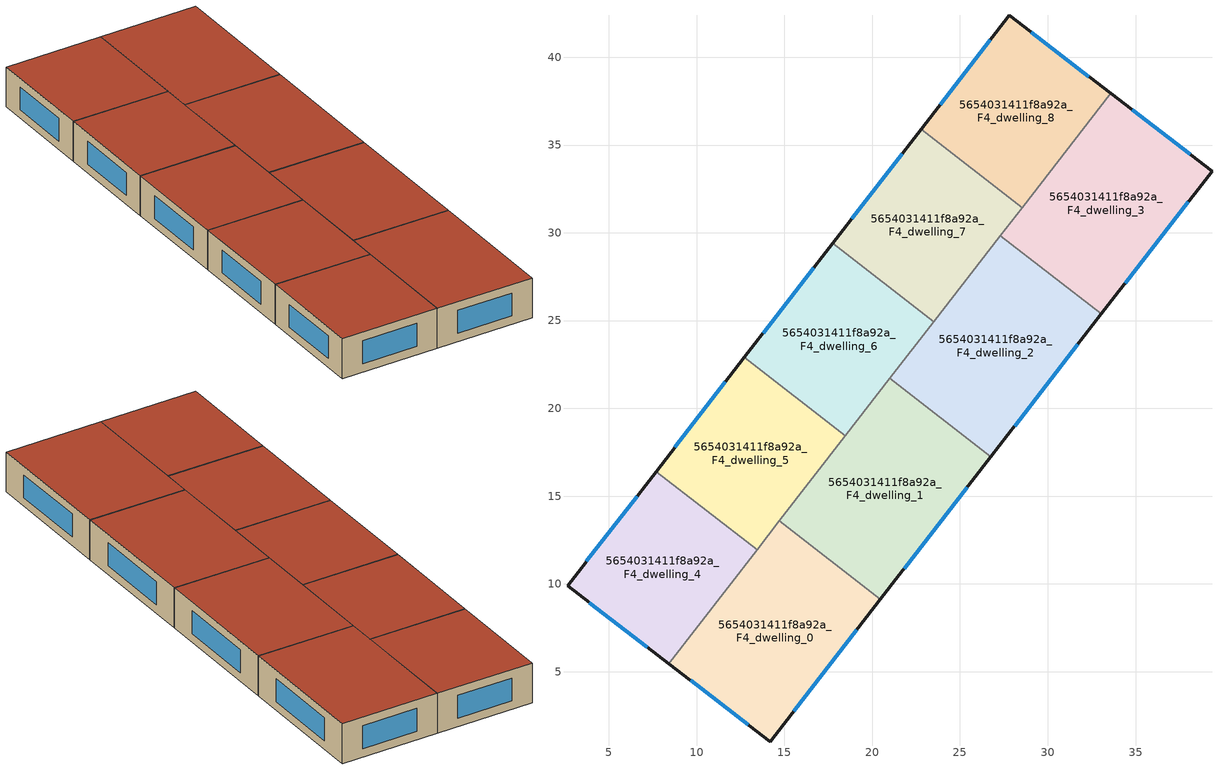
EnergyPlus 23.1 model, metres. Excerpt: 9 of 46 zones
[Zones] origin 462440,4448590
5654031411f8a92a_F4_dwelling_0
 floor to 5654031411f8a92a_F3_dwelling_0 (EU_floor_Construction): 20.47,9.13 14.18,1.02 8.41,5.45 14.72,13.59 z12
 wall outside (EU_wall_Construction): 8.41,5.45 14.18,1.02 20.47,9.13 z12:15
 wall to 5654031411f8a92a_F4_dwelling_1 (EU_wall_Construction): 20.47,9.13 14.72,13.59 z12:15
 wall to 5654031411f8a92a_F4_dwelling_4 (EU_wall_Construction): 13.44,11.94 8.41,5.45 z12:15
 wall to 5654031411f8a92a_F4_dwelling_5 (EU_wall_Construction): 14.72,13.59 13.44,11.94 z12:15
 window (EU_Window_Construction): 15.53,2.75 19.12,7.39 / 9.65,4.5 12.95,1.97 z12.64:14.36
 roof outside (EU_roof_Construction): 14.18,1.02 20.47,9.13 14.72,13.59 8.41,5.45 z15
5654031411f8a92a_F4_dwelling_1
 floor to 5654031411f8a92a_F3_dwelling_1 (EU_floor_Construction): 26.76,17.25 20.47,9.13 14.72,13.59 21.01,21.71 z12
 wall outside (EU_wall_Construction): 20.47,9.13 26.76,17.25 z12:15
 wall to 5654031411f8a92a_F4_dwelling_2 (EU_wall_Construction): 26.76,17.25 21.01,21.71 z12:15
 wall to 5654031411f8a92a_F4_dwelling_5 (EU_wall_Construction): 18.48,18.44 14.72,13.59 z12:15
 wall to 5654031411f8a92a_F4_dwelling_6 (EU_wall_Construction): 21.01,21.71 18.47,18.44 z12:15
 window (EU_Window_Construction): 21.82,10.87 25.41,15.51 z12.64:14.36
 roof outside (EU_roof_Construction): 20.47,9.13 26.76,17.25 21.01,21.71 14.72,13.59 z15
5654031411f8a92a_F4_dwelling_2
 floor to 5654031411f8a92a_F3_dwelling_2 (EU_floor_Construction): 33.06,25.38 26.76,17.25 21.01,21.71 27.3,29.83 z12
 wall outside (EU_wall_Construction): 26.76,17.25 33.06,25.38 z12:15
 wall to 5654031411f8a92a_F4_dwelling_3 (EU_wall_Construction): 33.06,25.38 27.3,29.83 z12:15
 wall to 5654031411f8a92a_F4_dwelling_7 (EU_wall_Construction): 27.3,29.83 23.51,24.94 z12:15
 wall to 5654031411f8a92a_F4_dwelling_6 (EU_wall_Construction): 23.51,24.94 21.01,21.71 z12:15
 window (EU_Window_Construction): 28.11,18.99 31.71,23.64 z12.64:14.36
 roof outside (EU_roof_Construction): 26.76,17.25 33.06,25.38 27.3,29.83 21.01,21.71 z15
5654031411f8a92a_F4_dwelling_3
 floor to 5654031411f8a92a_F3_dwelling_3 (EU_floor_Construction): 39.36,33.51 33.06,25.38 27.3,29.83 33.59,37.95 z12
 wall outside (EU_wall_Construction): 33.06,25.38 39.36,33.51 33.59,37.95 z12:15
 wall to 5654031411f8a92a_F4_dwelling_8 (EU_wall_Construction): 33.59,37.95 28.54,31.44 z12:15
 wall to 5654031411f8a92a_F4_dwelling_7 (EU_wall_Construction): 28.54,31.44 27.3,29.84 z12:15
 window (EU_Window_Construction): 38.12,34.46 34.82,37 / 34.41,27.12 38.01,31.77 z12.64:14.36
 roof outside (EU_roof_Construction): 33.06,25.38 39.36,33.51 33.59,37.95 27.3,29.83 z15
5654031411f8a92a_F4_dwelling_4
 floor to 5654031411f8a92a_F3_dwelling_4 (EU_floor_Construction): 13.44,11.94 8.41,5.45 2.64,9.89 7.69,16.4 z12
 wall outside (EU_wall_Construction): 7.69,16.4 2.64,9.89 8.41,5.45 z12:15
 wall to 5654031411f8a92a_F4_dwelling_5 (EU_wall_Construction): 13.44,11.94 7.69,16.4 z12:15
 window (EU_Window_Construction): 3.88,8.94 7.18,6.4 / 6.61,15 3.72,11.28 z12.64:14.36
 roof outside (EU_roof_Construction): 8.41,5.45 13.44,11.94 7.69,16.4 2.64,9.89 z15
5654031411f8a92a_F4_dwelling_5
 floor to 5654031411f8a92a_F3_dwelling_5 (EU_floor_Construction): 18.47,18.44 13.44,11.94 7.69,16.4 12.72,22.9 z12
 wall outside (EU_wall_Construction): 12.72,22.9 7.69,16.4 z12:15
 wall to 5654031411f8a92a_F4_dwelling_6 (EU_wall_Construction): 18.47,18.44 12.72,22.9 z12:15
 window (EU_Window_Construction): 11.64,21.5 8.76,17.79 z12.64:14.36
 roof outside (EU_roof_Construction): 13.44,11.94 18.47,18.44 12.72,22.9 7.69,16.4 z15
5654031411f8a92a_F4_dwelling_6
 floor to 5654031411f8a92a_F3_dwelling_6 (EU_floor_Construction): 23.51,24.94 18.47,18.44 12.72,22.9 17.76,29.4 z12
 wall outside (EU_wall_Construction): 17.76,29.4 12.72,22.9 z12:15
 wall to 5654031411f8a92a_F4_dwelling_7 (EU_wall_Construction): 23.51,24.94 17.76,29.4 z12:15
 window (EU_Window_Construction): 16.68,28 13.8,24.29 z12.64:14.36
 roof outside (EU_roof_Construction): 18.47,18.44 23.51,24.94 17.76,29.4 12.72,22.9 z15
5654031411f8a92a_F4_dwelling_7
 floor to 5654031411f8a92a_F3_dwelling_7 (EU_floor_Construction): 28.54,31.44 23.51,24.94 17.76,29.4 22.79,35.89 z12
 wall outside (EU_wall_Construction): 22.79,35.89 17.76,29.4 z12:15
 wall to 5654031411f8a92a_F4_dwelling_8 (EU_wall_Construction): 28.54,31.44 22.79,35.89 z12:15
 window (EU_Window_Construction): 21.71,34.5 18.83,30.79 z12.64:14.36
 roof outside (EU_roof_Construction): 23.51,24.94 28.54,31.44 22.79,35.89 17.76,29.4 z15
5654031411f8a92a_F4_dwelling_8
 floor to 5654031411f8a92a_F3_dwelling_8 (EU_floor_Construction): 33.59,37.95 28.54,31.44 22.79,35.89 27.82,42.38 z12
 wall outside (EU_wall_Construction): 33.59,37.95 27.82,42.38 22.79,35.89 z12:15
 window (EU_Window_Construction): 26.74,40.99 23.87,37.28 / 32.35,38.9 29.05,41.43 z12.64:14.36
 roof outside (EU_roof_Construction): 28.54,31.44 33.59,37.95 27.82,42.38 22.79,35.89 z15
[Building]
EU S2 Campaign: North Axis=0; Terrain=City; Solar Distribution=FullExterior
[Site:Location]
Yerevan-Zvartnots.Intl.AP: Latitude=40.15; Longitude=44.383; Time Zone=4; Elevation=854
[SizingPeriod:WeatherFileDays]
AnnualSizingPeriod: Begin Month=1; Begin Day of Month=1; End Month=12; End Day of Month=31; Day of Week for Start Day=Monday; Use Weather File Daylight Saving Period=No; Use Weather File Rain and Snow Indicators=No
[MATERIAL]
EU_InternalMass_Material: Roughness=MediumRough; Thickness=0.1; Conductivity=1; Density=1800; Specific Heat=900; Thermal Absorptance=0.9; Solar Absorptance=0.7; Visible Absorptance=0.7
[MATERIAL:NOMASS] Roughness=MediumRough; Thermal Absorptance=0.9; Solar Absorptance=0.7; Visible Absorptance=0.7
Name | Thermal Resistance
EU_wall_NoMass | 1.05043
EU_roof_NoMass | 1.45357
EU_floor_NoMass | 0.478065
[WINDOWMATERIAL:SIMPLEGLAZINGSYSTEM]
EU_Window_SimpleGlazing: UFactor=2.5566; Solar Heat Gain Coefficient=0.75; Visible Transmittance=0.75
[CONSTRUCTION]
EU_wall_Construction: EU_wall_NoMass
EU_roof_Construction: EU_roof_NoMass
EU_floor_Construction: EU_floor_NoMass
EU_Window_Construction: EU_Window_SimpleGlazing
EU_InternalMass_Construction: EU_InternalMass_Material
[ZONE] Type=1; Multiplier=1; Ceiling Height=autocalculate; Floor Area=autocalculate; Part of Total Floor Area=Yes
Name | Volume
5654031411f8a92a_F4_dwelling_0 | 224.368
5654031411f8a92a_F4_dwelling_1 | 224.355
5654031411f8a92a_F4_dwelling_2 | 224.392
5654031411f8a92a_F4_dwelling_3 | 224.373
5654031411f8a92a_F4_dwelling_4 | 179.517
5654031411f8a92a_F4_dwelling_5; 5654031411f8a92a_F4_dwelling_6 | 179.528
5654031411f8a92a_F4_dwelling_7 | 179.495
5654031411f8a92a_F4_dwelling_8 | 179.518
[INTERNALMASS] Construction=EU_InternalMass_Construction
Name | Zone or ZoneList | Surface Area
5654031411f8a92a_F4_dwelling_0_EU_InternalMass | 5654031411f8a92a_F4_dwelling_0 | 74.7892
5654031411f8a92a_F4_dwelling_1_EU_InternalMass | 5654031411f8a92a_F4_dwelling_1 | 74.7853
5654031411f8a92a_F4_dwelling_2_EU_InternalMass | 5654031411f8a92a_F4_dwelling_2 | 74.8011
5654031411f8a92a_F4_dwelling_3_EU_InternalMass | 5654031411f8a92a_F4_dwelling_3 | 74.791
5654031411f8a92a_F4_dwelling_4_EU_InternalMass | 5654031411f8a92a_F4_dwelling_4 | 59.8393
5654031411f8a92a_F4_dwelling_5_EU_InternalMass | 5654031411f8a92a_F4_dwelling_5 | 59.8427
5654031411f8a92a_F4_dwelling_6_EU_InternalMass | 5654031411f8a92a_F4_dwelling_6 | 59.8427
5654031411f8a92a_F4_dwelling_7_EU_InternalMass | 5654031411f8a92a_F4_dwelling_7 | 59.8318
5654031411f8a92a_F4_dwelling_8_EU_InternalMass | 5654031411f8a92a_F4_dwelling_8 | 59.8393
[OTHEREQUIPMENT] Fuel Type=Electricity; Design Level Calculation Method=Watts/Area; Power per Zone Floor Area=1; Fraction Latent=0; Fraction Radiant=0; Fraction Lost=0; Carbon Dioxide Generation Rate=0; EndUse Subcategory=EU_Step8_InternalGains
Name | Zone or ZoneList or Space or SpaceList | Schedule
EU_Step8_InternalGain_5654031411f8a92a_F4_dwelling_0_f000 | 5654031411f8a92a_F4_dwelling_0 | EU_Step8_GainSchedule_5654031411f8a92a_F4_dwelling_0_f000
EU_Step8_InternalGain_5654031411f8a92a_F4_dwelling_1_f000 | 5654031411f8a92a_F4_dwelling_1 | EU_Step8_GainSchedule_5654031411f8a92a_F4_dwelling_1_f000
EU_Step8_InternalGain_5654031411f8a92a_F4_dwelling_2_f000 | 5654031411f8a92a_F4_dwelling_2 | EU_Step8_GainSchedule_5654031411f8a92a_F4_dwelling_2_f000
EU_Step8_InternalGain_5654031411f8a92a_F4_dwelling_3_f000 | 5654031411f8a92a_F4_dwelling_3 | EU_Step8_GainSchedule_5654031411f8a92a_F4_dwelling_3_f000
EU_Step8_InternalGain_5654031411f8a92a_F4_dwelling_4_f000 | 5654031411f8a92a_F4_dwelling_4 | EU_Step8_GainSchedule_5654031411f8a92a_F4_dwelling_4_f000
EU_Step8_InternalGain_5654031411f8a92a_F4_dwelling_5_f000 | 5654031411f8a92a_F4_dwelling_5 | EU_Step8_GainSchedule_5654031411f8a92a_F4_dwelling_5_f000
EU_Step8_InternalGain_5654031411f8a92a_F4_dwelling_6_f000 | 5654031411f8a92a_F4_dwelling_6 | EU_Step8_GainSchedule_5654031411f8a92a_F4_dwelling_6_f000
EU_Step8_InternalGain_5654031411f8a92a_F4_dwelling_7_f000 | 5654031411f8a92a_F4_dwelling_7 | EU_Step8_GainSchedule_5654031411f8a92a_F4_dwelling_7_f000
EU_Step8_InternalGain_5654031411f8a92a_F4_dwelling_8_f000 | 5654031411f8a92a_F4_dwelling_8 | EU_Step8_GainSchedule_5654031411f8a92a_F4_dwelling_8_f000
[ZONEVENTILATION:DESIGNFLOWRATE] Schedule=EU_AlwaysOn; Design Flow Rate Calculation Method=AirChanges/Hour; Air Changes per Hour=0.557805; Ventilation Type=Natural; Fan Pressure Rise=0; Fan Total Efficiency=1; Constant Term Coefficient=1; Temperature Term Coefficient=0; Velocity Term Coefficient=0; Velocity Squared Term Coefficient=0; Minimum Indoor Temperature=-100; Maximum Indoor Temperature=100; Delta Temperature=-100; Minimum Outdoor Temperature=-100; Maximum Outdoor Temperature=100; Maximum Wind Speed=40
Name | Zone or ZoneList or Space or SpaceList
EU_ConstantAir_5654031411f8a92a_F4_dwelling_0 | 5654031411f8a92a_F4_dwelling_0
EU_ConstantAir_5654031411f8a92a_F4_dwelling_1 | 5654031411f8a92a_F4_dwelling_1
EU_ConstantAir_5654031411f8a92a_F4_dwelling_2 | 5654031411f8a92a_F4_dwelling_2
EU_ConstantAir_5654031411f8a92a_F4_dwelling_3 | 5654031411f8a92a_F4_dwelling_3
EU_ConstantAir_5654031411f8a92a_F4_dwelling_4 | 5654031411f8a92a_F4_dwelling_4
EU_ConstantAir_5654031411f8a92a_F4_dwelling_5 | 5654031411f8a92a_F4_dwelling_5
EU_ConstantAir_5654031411f8a92a_F4_dwelling_6 | 5654031411f8a92a_F4_dwelling_6
EU_ConstantAir_5654031411f8a92a_F4_dwelling_7 | 5654031411f8a92a_F4_dwelling_7
EU_ConstantAir_5654031411f8a92a_F4_dwelling_8 | 5654031411f8a92a_F4_dwelling_8
[HVACTEMPLATE:THERMOSTAT] Constant Heating Setpoint=20; Constant Cooling Setpoint=50
EU_HeatOnly_5654031411f8a92a_F0_dwelling_0; EU_HeatOnly_5654031411f8a92a_F0_dwelling_1; EU_HeatOnly_5654031411f8a92a_F0_dwelling_2; EU_HeatOnly_5654031411f8a92a_F0_dwelling_3; EU_HeatOnly_5654031411f8a92a_F0_dwelling_4; EU_HeatOnly_5654031411f8a92a_F0_dwelling_5; EU_HeatOnly_5654031411f8a92a_F0_dwelling_6; EU_HeatOnly_5654031411f8a92a_F0_dwelling_7; EU_HeatOnly_5654031411f8a92a_F0_dwelling_8; EU_HeatOnly_5654031411f8a92a_F0_dwelling_9; EU_HeatOnly_5654031411f8a92a_F1_dwelling_0; EU_HeatOnly_5654031411f8a92a_F1_dwelling_1; EU_HeatOnly_5654031411f8a92a_F1_dwelling_2; EU_HeatOnly_5654031411f8a92a_F1_dwelling_3; EU_HeatOnly_5654031411f8a92a_F1_dwelling_4; EU_HeatOnly_5654031411f8a92a_F1_dwelling_5; EU_HeatOnly_5654031411f8a92a_F1_dwelling_6; EU_HeatOnly_5654031411f8a92a_F1_dwelling_7; EU_HeatOnly_5654031411f8a92a_F1_dwelling_8; EU_HeatOnly_5654031411f8a92a_F2_dwelling_0; EU_HeatOnly_5654031411f8a92a_F2_dwelling_1; EU_HeatOnly_5654031411f8a92a_F2_dwelling_2; EU_HeatOnly_5654031411f8a92a_F2_dwelling_3; EU_HeatOnly_5654031411f8a92a_F2_dwelling_4; EU_HeatOnly_5654031411f8a92a_F2_dwelling_5; EU_HeatOnly_5654031411f8a92a_F2_dwelling_6; EU_HeatOnly_5654031411f8a92a_F2_dwelling_7; EU_HeatOnly_5654031411f8a92a_F2_dwelling_8; EU_HeatOnly_5654031411f8a92a_F3_dwelling_0; EU_HeatOnly_5654031411f8a92a_F3_dwelling_1; EU_HeatOnly_5654031411f8a92a_F3_dwelling_2; EU_HeatOnly_5654031411f8a92a_F3_dwelling_3; EU_HeatOnly_5654031411f8a92a_F3_dwelling_4; EU_HeatOnly_5654031411f8a92a_F3_dwelling_5; EU_HeatOnly_5654031411f8a92a_F3_dwelling_6; EU_HeatOnly_5654031411f8a92a_F3_dwelling_7; EU_HeatOnly_5654031411f8a92a_F3_dwelling_8; EU_HeatOnly_5654031411f8a92a_F4_dwelling_0; EU_HeatOnly_5654031411f8a92a_F4_dwelling_1; EU_HeatOnly_5654031411f8a92a_F4_dwelling_2; EU_HeatOnly_5654031411f8a92a_F4_dwelling_3; EU_HeatOnly_5654031411f8a92a_F4_dwelling_4; EU_HeatOnly_5654031411f8a92a_F4_dwelling_5; EU_HeatOnly_5654031411f8a92a_F4_dwelling_6; EU_HeatOnly_5654031411f8a92a_F4_dwelling_7; EU_HeatOnly_5654031411f8a92a_F4_dwelling_8
[HVACTEMPLATE:ZONE:IDEALLOADSAIRSYSTEM] System Availability Schedule=EU_AlwaysOn; Maximum Heating Supply Air Temperature=50; Minimum Cooling Supply Air Temperature=13; Maximum Heating Supply Air Humidity Ratio=0.0156; Minimum Cooling Supply Air Humidity Ratio=0.0077; Heating Limit=NoLimit; Cooling Limit=NoLimit; Heating Availability Schedule=EU_AlwaysOn; Cooling Availability Schedule=EU_CoolingOff; Dehumidification Control Type=ConstantSensibleHeatRatio; Cooling Sensible Heat Ratio=0.7; Dehumidification Setpoint=60; Humidification Control Type=None; Humidification Setpoint=30; Outdoor Air Method=None; Outdoor Air Flow Rate per Person=0.00944; Outdoor Air Flow Rate per Zone Floor Area=0; Outdoor Air Flow Rate per Zone=0; Demand Controlled Ventilation Type=None; Outdoor Air Economizer Type=NoEconomizer; Heat Recovery Type=None; Sensible Heat Recovery Effectiveness=0.7; Latent Heat Recovery Effectiveness=0.65
Name | Template Thermostat
5654031411f8a92a_F4_dwelling_0 | EU_HeatOnly_5654031411f8a92a_F4_dwelling_0
5654031411f8a92a_F4_dwelling_1 | EU_HeatOnly_5654031411f8a92a_F4_dwelling_1
5654031411f8a92a_F4_dwelling_2 | EU_HeatOnly_5654031411f8a92a_F4_dwelling_2
5654031411f8a92a_F4_dwelling_3 | EU_HeatOnly_5654031411f8a92a_F4_dwelling_3
5654031411f8a92a_F4_dwelling_4 | EU_HeatOnly_5654031411f8a92a_F4_dwelling_4
5654031411f8a92a_F4_dwelling_5 | EU_HeatOnly_5654031411f8a92a_F4_dwelling_5
5654031411f8a92a_F4_dwelling_6 | EU_HeatOnly_5654031411f8a92a_F4_dwelling_6
5654031411f8a92a_F4_dwelling_7 | EU_HeatOnly_5654031411f8a92a_F4_dwelling_7
5654031411f8a92a_F4_dwelling_8 | EU_HeatOnly_5654031411f8a92a_F4_dwelling_8
[SIZING:ZONE] Zone Cooling Design Supply Air Temperature Input Method=SupplyAirTemperature; Zone Cooling Design Supply Air Temperature=13; Zone Heating Design Supply Air Temperature Input Method=SupplyAirTemperature; Zone Heating Design Supply Air Temperature=50; Zone Cooling Design Supply Air Humidity Ratio=0.008; Zone Heating Design Supply Air Humidity Ratio=0.008; Cooling Design Air Flow Method=DesignDay; Cooling Design Air Flow Rate=0; Cooling Minimum Air Flow per Zone Floor Area=0.000762; Cooling Minimum Air Flow=0; Cooling Minimum Air Flow Fraction=0.2; Heating Design Air Flow Method=DesignDay; Heating Design Air Flow Rate=0; Heating Maximum Air Flow per Zone Floor Area=0.002032; Heating Maximum Air Flow=0.141576; Heating Maximum Air Flow Fraction=0.3; Account for Dedicated Outdoor Air System=No; Dedicated Outdoor Air System Control Strategy=NeutralSupplyAir; Dedicated Outdoor Air Low Setpoint Temperature for Design=autosize; Dedicated Outdoor Air High Setpoint Temperature for Design=autosize; Zone Load Sizing Method=Sensible Load Only No Latent Load; Zone Latent Cooling Design Supply Air Humidity Ratio Input Method=HumidityRatioDifference; Zone Cooling Design Supply Air Humidity Ratio Difference=0.005; Zone Latent Heating Design Supply Air Humidity Ratio Input Method=HumidityRatioDifference; Zone Humidification Design Supply Air Humidity Ratio Difference=0.005
5654031411f8a92a_F4_dwelling_0; 5654031411f8a92a_F4_dwelling_1; 5654031411f8a92a_F4_dwelling_2; 5654031411f8a92a_F4_dwelling_3; 5654031411f8a92a_F4_dwelling_4; 5654031411f8a92a_F4_dwelling_5; 5654031411f8a92a_F4_dwelling_6; 5654031411f8a92a_F4_dwelling_7; 5654031411f8a92a_F4_dwelling_8
[SCHEDULE:CONSTANT]
Name | Hourly Value
EU_AlwaysOn | 1
EU_CoolingOff | 0
[SCHEDULE:FILE] Column Number=1; Rows to Skip at Top=0; Number of Hours of Data=8760; Column Separator=Comma; Interpolate to Timestep=No; Minutes per Item=60; Adjust Schedule for Daylight Savings=Yes
Name | File
EU_Step8_GainSchedule_5654031411f8a92a_F4_dwelling_0_f000 | ../../schedules/5654031411f8a92a/5654031411f8a92a_F4_dwelling_0_f000_gain.csv
EU_Step8_GainSchedule_5654031411f8a92a_F4_dwelling_1_f000 | ../../schedules/5654031411f8a92a/5654031411f8a92a_F4_dwelling_1_f000_gain.csv
EU_Step8_GainSchedule_5654031411f8a92a_F4_dwelling_2_f000 | ../../schedules/5654031411f8a92a/5654031411f8a92a_F4_dwelling_2_f000_gain.csv
EU_Step8_GainSchedule_5654031411f8a92a_F4_dwelling_3_f000 | ../../schedules/5654031411f8a92a/5654031411f8a92a_F4_dwelling_3_f000_gain.csv
EU_Step8_GainSchedule_5654031411f8a92a_F4_dwelling_4_f000 | ../../schedules/5654031411f8a92a/5654031411f8a92a_F4_dwelling_4_f000_gain.csv
EU_Step8_GainSchedule_5654031411f8a92a_F4_dwelling_5_f000 | ../../schedules/5654031411f8a92a/5654031411f8a92a_F4_dwelling_5_f000_gain.csv
EU_Step8_GainSchedule_5654031411f8a92a_F4_dwelling_6_f000 | ../../schedules/5654031411f8a92a/5654031411f8a92a_F4_dwelling_6_f000_gain.csv
EU_Step8_GainSchedule_5654031411f8a92a_F4_dwelling_7_f000 | ../../schedules/5654031411f8a92a/5654031411f8a92a_F4_dwelling_7_f000_gain.csv
EU_Step8_GainSchedule_5654031411f8a92a_F4_dwelling_8_f000 | ../../schedules/5654031411f8a92a/5654031411f8a92a_F4_dwelling_8_f000_gain.csv
